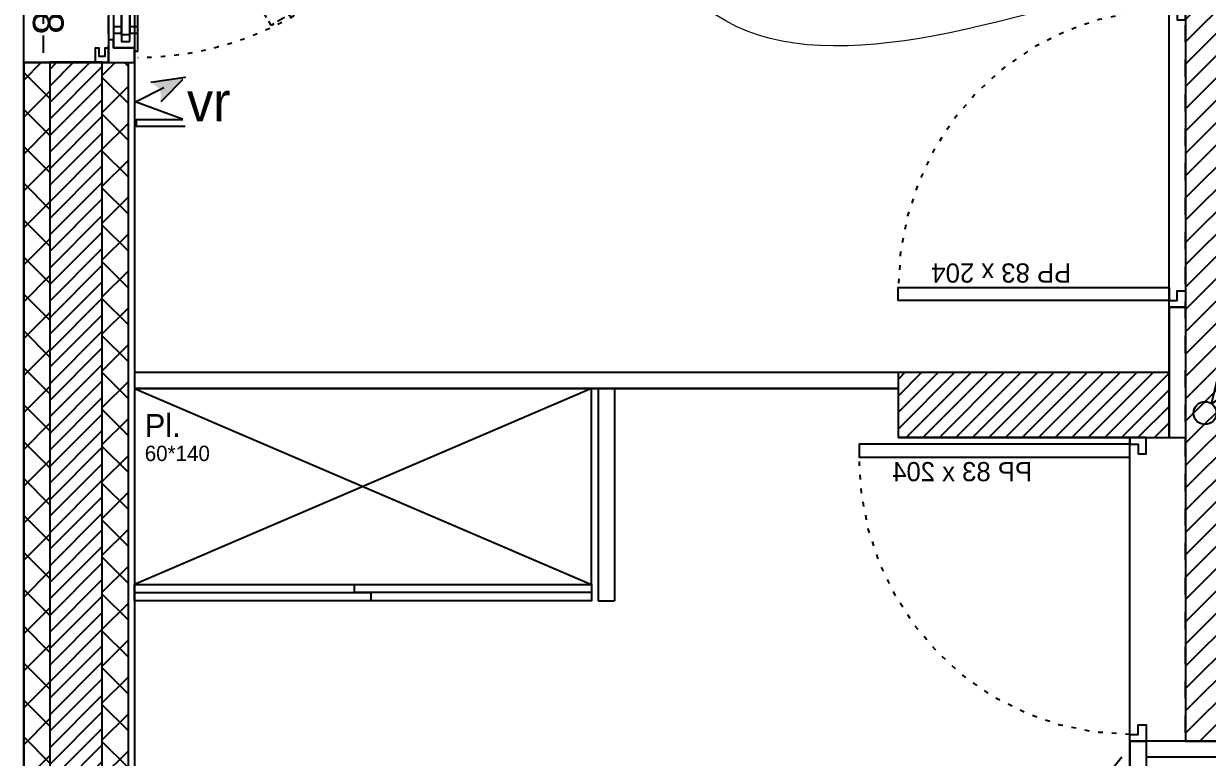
# Model space of a CAD drawing. Header units: centimetres. Extents: x 2811 to 13089, y 820 to 6224.
# Drawn here: x 10820.4 to 11183.1, y 2625.4 to 2850.2 of the extents above; entities that cross this region are included whole.
import ezdxf

# ---------------------------------------------------------------- set-up
doc = ezdxf.new("R2010")
doc.units = ezdxf.units.CM
for name, pattern in [('Style de ligne -11', [0.347222, 0.20828, -0.138942]), ('Style de ligne -12', [0.164042, 0.054681, -0.109361]), ('Style de ligne -13', [0.147638, 0.098425, -0.049213]), ('Style de ligne -18', [0.164042, 0.054681, -0.109361]), ('VW-01', [0.41656, 0.20828, -0.20828])]:
    doc.linetypes.add(name, pattern=pattern)
for name, color, linetype in [('B Aménagement intérieur', 252, 'Continuous'), ('B Faux plafonds', 252, 'Continuous'), ('B Faux plafonds_Hatch', 252, 'Continuous'), ('B GÈnÈral_Hatch', 252, 'Continuous'), ('B Général', 252, 'Continuous'), ('C ANNOTATIONS-prestations', 252, 'Continuous'), ('D SURFACES-shab', 252, 'Continuous')]:
    doc.layers.add(name, color=color, linetype=linetype)
doc.layers.add('prlm-ELEC-CFO', color=1, linetype='Continuous', lineweight=25)
doc.layers.add('prlm-ZEROPLOT', color=254, linetype='Continuous', plot=False)
doc.styles.add('Eurostile', font='Eurosti.TTF')
doc.styles.add('Eurostile (bold)', font='Eurostib.TTF')
doc.styles.add('prlm-elec-cfo', font='comic.ttf', dxfattribs={"height": 12})
pattern_1 = [(-45, (0, 0), (5.656854, 5.656854), []), (45, (0, 0), (5.656854, -5.656854), [])]
pattern_2 = [(45, (0, 0), (2.4253472, -2.6458333), [])]
pattern_3 = [(45, (0, 0.2205), (-3.5277778, 3.3072917), [])]

# ---------------------------------------------------------------- blocks, each defined once
blk = doc.blocks.new('F 100x170 (allège pleine + VR')
at = {"layer": 'B Général'}
blk.add_line((45, 9), (-45, 9), dxfattribs=at)
at = {"layer": 'B Général', "linetype": 'Continuous', "lineweight": 35}
for p, q in [((-50, 7), (-50, -9)), ((50, 7), (50, -9))]:
    blk.add_line(p, q, dxfattribs=at)
at = {"layer": 'B Général', "linetype": 'Style de ligne -13', "ltscale": 25.4, "flags": 128}
blk.add_lwpolyline([(-35.69, 65.82), (-36.19, 64.95), (-35.32, 64.45), (-38.57, 58.82), (42.63, 11.94), (45.88, 17.57), (46.75, 17.07), (47.25, 17.93)], close=True, dxfattribs=at)
at = {"layer": 'B Général', "flags": 128}
for points in [[(-43, 10.5), (-43, 9), (-50, 9), (-50, 17), (-45.5, 17), (-45.5, 10.5)], [(-43.5, 15.5), (43.5, 15.5), (43.5, 13), (-43.5, 13)], [(-41, 18), (41, 18), (41, 15.5), (-41, 15.5)], [(43, 10.5), (43, 9), (50, 9), (50, 17), (45.5, 17), (45.5, 10.5)], [(-41, 13), (41, 13), (41, 10.5), (-41, 10.5)], [(-50, 9), (-50, 5), (-45.5, 5), (-45.5, 6), (-48, 6), (-48, 8), (-45.5, 8), (-45.5, 9)], [(50, 9), (50, 5), (45.5, 5), (45.5, 6), (48, 6), (48, 8), (45.5, 8), (45.5, 9)]]:
    blk.add_lwpolyline(points, close=True, dxfattribs=at)
at = {"layer": 'B Général', "linetype": 'Continuous', "flags": 128}
for points in [[(-39, 15.5), (-41.5, 15.5), (-41.5, 13), (-39, 13), (-39, 10.5), (-45.5, 10.5), (-45.5, 17), (-46.5, 17), (-46.5, 18), (-39, 18)], [(39, 15.5), (41.5, 15.5), (41.5, 13), (39, 13), (39, 10.5), (45.5, 10.5), (45.5, 17), (46.5, 17), (46.5, 18), (39, 18)]]:
    blk.add_lwpolyline(points, close=True, dxfattribs=at)
at = {"layer": 'B Général', "linetype": 'Style de ligne -11', "ltscale": 25.4, "flags": 128}
blk.add_lwpolyline([(-50, 9), (50, 9), (50, -11), (-50, -11)], close=True, dxfattribs=at)
at = {"layer": 'B Général', "flags": 128}
blk.add_lwpolyline([(-50, -9), (-50, -17), (50, -17), (50, -9)], dxfattribs=at)
at = {"layer": 'B Général'}
blk.add_circle((47, 17.5), 0.5, dxfattribs=at)
at = {"layer": 'B Général', "linetype": 'Style de ligne -12', "ltscale": 25.4}
blk.add_arc((49, 17.5), 97.5, 150.2938, 179.7062, dxfattribs=at)
at = {"layer": 'B Général', "insert": (-23.11, 2.65), "char_height": 7.059, "attachment_point": 1, "line_spacing_factor": 0.894142, "style": 'Eurostile'}
blk.add_mtext('F.A.B + VR', dxfattribs=at)
at = {"layer": 'C ANNOTATIONS-prestations', "rotation": 360, "line_spacing_factor": 0.894142}
for s, insert, char_height, attachment_point, style in [('8', (-41.34, -4.77), 9.41, 1, 'Eurostile (bold)'), ('100x170', (0, -7.82), 7.059, 2, 'Eurostile')]:
    blk.add_mtext(s, dxfattribs=dict(at, insert=insert, char_height=char_height, attachment_point=attachment_point, style=style))
blk = doc.blocks.new('xi.SA')
at = {"layer": 'prlm-ELEC-CFO', "color": 0}
blk.add_lwpolyline([(0.2, -1.28), (5.5, 5.28)], dxfattribs=at)
blk.add_circle((-2, -4), 3.5, dxfattribs=at)
blk = doc.blocks.new('xi.VR')
at = {"layer": 'prlm-ELEC-CFO', "lineweight": 5}
blk.add_hatch(color=0, dxfattribs=at).paths.add_polyline_path([(-3, 6), (-0.1, 3.7), (0, 0), (7.5, 7.5)])
at = {"layer": 'prlm-ELEC-CFO', "color": 0}
for points in [[(-3, 6), (7.5, 7.5), (0, 0)], [(0.95, 4.23), (-7.5, 0), (7.5, -5.5), (-7.5, -5.5), (-7.5, -7.5), (7.5, -7.5)]]:
    blk.add_lwpolyline(points, dxfattribs=at)
blk = doc.blocks.new('xi.VV')
at = {"layer": 'prlm-ELEC-CFO', "color": 0}
blk.add_lwpolyline([(6.95, 3.42), (0.01, -1.13), (1.91, 6.95)], dxfattribs=at)
blk.add_circle((-2, -4), 3.5, dxfattribs=at)
blk = doc.blocks.new('PP 80')
at = {"layer": 'B Général', "flags": 128}
blk.add_lwpolyline([(-43, 2.5), (-43, 85.5), (-39, 85.5), (-39, 2.5)], close=True, dxfattribs=at)
at = {"layer": 'B Général', "linetype": 'Style de ligne -18', "ltscale": 25.4, "flags": 128}
blk.add_lwpolyline([(46, 2.5), (45.27, 13.33), (43.1, 23.98), (39.53, 34.26), (34.61, 44), (28.44, 53.03), (21.1, 61.19), (12.74, 68.35), (3.5, 74.38), (-6.47, 79.18), (-17, 82.67), (-27.91, 84.79), (-39, 85.5)], dxfattribs=at)
at = {"layer": 'B Général', "linetype": 'Continuous', "flags": 128}
for points in [[(-45, 2.5), (-43, 2.5), (-43, 0), (-40, 0), (-40, -2.5), (-45, -2.5)], [(48, 2.5), (46, 2.5), (46, 0), (43, 0), (43, -2.5), (48, -2.5), (48, -2.5), (48, -2.5), (48, 1.79), (48, 1.79)]]:
    blk.add_lwpolyline(points, close=True, dxfattribs=at)
at = {"layer": 'C ANNOTATIONS-prestations', "insert": (-37.5, 32.5), "char_height": 5.8825, "attachment_point": 1, "rotation": 90, "line_spacing_factor": 0.894142, "style": 'Eurostile'}
blk.add_mtext('PP 83 x 204', dxfattribs=at)
blk = doc.blocks.new('Placard 60.140')
at = {"layer": 'B Général', "linetype": 'Continuous'}
for p, q in [((70.08, 30), (-69.92, -30)), ((-69.92, 30), (70.08, -30))]:
    blk.add_line(p, q, dxfattribs=at)
at = {"layer": 'B Général', "linetype": 'Continuous', "flags": 128}
blk.add_lwpolyline([(70.08, -30), (70.08, 30), (-69.92, 30), (-69.92, -30)], dxfattribs=at)
for points in [[(70.08, -30), (70.08, -35), (-69.92, -35), (-69.92, -30)], [(2.5, -32.5), (2.5, -35), (-69.92, -35), (-69.92, -32.5)], [(70.08, -30), (70.08, -32.5), (-2.5, -32.5), (-2.5, -30)]]:
    blk.add_lwpolyline(points, close=True, dxfattribs=at)
at = {"layer": 'B Général', "insert": (-66.82, 22.22), "char_height": 7.059, "attachment_point": 1, "line_spacing_factor": 0.894142, "style": 'Eurostile'}
blk.add_mtext('Pl.', dxfattribs=at)
at = {"layer": 'C ANNOTATIONS-prestations', "insert": (-66.82, 10.12), "char_height": 4.706, "attachment_point": 4, "line_spacing_factor": 0.894142, "style": 'Eurostile'}
blk.add_mtext('60*140', dxfattribs=at)

msp = doc.modelspace()

# ---------------------------------------------------------------- hatches: boundary and pattern name
at = {"layer": 'B Faux plafonds_Hatch', "linetype": 'Continuous'}
h = msp.add_hatch(dxfattribs=at)
h.set_pattern_fill('F_P__SOFFITE', color=256, style=0, pattern_type=2)
h.set_pattern_definition(pattern_3)
h.paths.add_polyline_path([(10854.384, 3237.389), (11283.038, 3237.389), (11283.042, 2953.388), (11268.443, 2953.388), (11268.443, 2863.388), (11341.443, 2863.388), (11341.443, 2728.388), (11263.445, 2728.388), (11263.445, 2630.388), (11176.392, 2630.388), (11176.392, 3115.128), (11076.392, 3115.128), (11076.388, 3066.464), (10854.384, 3066.464)])
at = {"layer": 'B GÈnÈral_Hatch', "linetype": 'Continuous'}
h = msp.add_hatch(dxfattribs=at)
h.set_pattern_fill('02_ISOLANT', color=256, angle=-90, style=0, pattern_type=2)
h.set_pattern_definition(pattern_1)
h.paths.add_polyline_path([(10828.388, 2838.303), (10820.388, 2838.303), (10820.388, 2312.491), (10828.388, 2320.491)])
h = msp.add_hatch(dxfattribs=at)
h.set_pattern_fill('50_BETON', color=256, style=0, pattern_type=2)
h.set_pattern_definition(pattern_2)
h.paths.add_polyline_path([(10844.388, 2838.303), (10828.388, 2838.303), (10828.388, 2320.491), (10844.388, 2336.491)])
h = msp.add_hatch(dxfattribs=at)
h.set_pattern_fill('02_ISOLANT', color=256, angle=-90, style=0, pattern_type=2)
h.set_pattern_definition(pattern_1)
h.paths.add_polyline_path([(10852.388, 2838.303), (10844.388, 2838.303), (10844.388, 2336.491), (10852.388, 2344.491)])
h = msp.add_hatch(dxfattribs=at)
h.set_pattern_fill('50_BETON', color=256, style=0, pattern_type=2)
h.set_pattern_definition(pattern_2)
h.paths.add_polyline_path([(11088.444, 2743.388), (11088.444, 2723.388), (11171.392, 2723.388), (11171.392, 2743.388)])

# ---------------------------------------------------------------- linework, layer by layer
at = {"layer": 'B Aménagement intérieur', "linetype": 'Continuous'}
for p, q in [((11171.392, 2763.388), (11171.392, 2723.388)), ((11171.392, 2763.388), (11171.392, 2723.388)), ((11171.392, 2763.388), (11176.392, 2763.388)), ((11171.392, 2763.388), (11171.392, 2723.388)), ((11171.392, 2763.388), (11171.392, 2723.388)), ((11171.392, 2763.388), (11176.392, 2763.388)), ((11176.392, 2763.388), (11176.392, 2723.388)), ((11176.392, 2763.388), (11176.392, 2723.388)), ((11176.392, 2763.388), (11176.392, 2723.388)), ((11176.392, 2763.388), (11176.392, 2723.388)), ((11171.392, 2723.388), (11176.392, 2723.388)), ((11171.392, 2723.388), (11176.392, 2723.388))]:
    msp.add_line(p, q, dxfattribs=at)
at = {"layer": 'B Faux plafonds', "linetype": 'VW-01', "ltscale": 25.4, "flags": 128}
msp.add_lwpolyline([(10854.384, 3237.389), (11283.038, 3237.389), (11283.042, 2953.388), (11268.443, 2953.388), (11268.443, 2863.388), (11341.443, 2863.388), (11341.443, 2728.388), (11263.445, 2728.388), (11263.445, 2630.388), (11176.392, 2630.388), (11176.392, 3115.128), (11076.392, 3115.128), (11076.388, 3066.464), (10854.384, 3066.464)], close=True, dxfattribs=at)
at = {"layer": 'B Général', "linetype": 'Continuous'}
for p, q in [((10820.388, 2838.303), (10820.388, 2312.491)), ((10820.388, 2838.303), (10820.388, 2312.491)), ((10820.388, 2838.303), (10854.388, 2838.303)), ((10828.388, 2838.303), (10828.388, 2320.491)), ((10844.388, 2838.303), (10844.388, 2336.491)), ((10852.388, 2838.303), (10852.388, 2344.491)), ((10852.388, 2838.303), (10852.388, 2344.491)), ((10854.388, 2838.303), (10854.388, 2346.491)), ((10854.388, 2838.303), (10854.388, 2346.491)), ((10854.388, 2743.388), (11088.444, 2743.388)), ((10854.388, 2743.388), (11088.444, 2743.388)), ((10854.388, 2743.388), (11088.444, 2743.388)), ((10854.388, 2743.388), (11088.444, 2743.388)), ((11088.444, 2743.388), (11171.392, 2743.388)), ((11088.444, 2723.388), (11088.444, 2743.388)), ((11171.392, 2723.388), (11171.392, 2743.388)), ((10854.388, 2738.388), (11088.444, 2738.388)), ((10854.388, 2738.388), (11088.444, 2738.388)), ((10854.388, 2738.388), (11088.444, 2738.388)), ((10854.388, 2738.388), (11088.444, 2738.388)), ((10996.388, 2738.388), (10996.388, 2673.388)), ((10996.388, 2738.388), (10996.388, 2673.388)), ((10996.388, 2738.388), (10996.388, 2673.388)), ((10996.388, 2738.388), (10996.388, 2673.388)), ((11001.388, 2738.388), (11001.388, 2673.388)), ((11001.388, 2738.388), (11001.388, 2673.388)), ((11001.388, 2738.388), (11001.388, 2673.388)), ((11001.388, 2738.388), (11001.388, 2673.388)), ((11088.444, 2723.388), (11171.392, 2723.388)), ((11159.388, 2723.388), (11164.388, 2723.388)), ((11159.388, 2723.388), (11164.388, 2723.388)), ((10996.388, 2673.388), (11001.388, 2673.388)), ((10996.388, 2673.388), (11001.388, 2673.388)), ((11159.388, 2630.388), (11159.388, 2346.488)), ((11159.388, 2630.388), (11159.388, 2346.488)), ((11159.388, 2630.388), (11164.388, 2630.388)), ((11159.388, 2630.388), (11159.388, 2346.488)), ((11159.388, 2630.388), (11159.388, 2346.488)), ((11159.388, 2630.388), (11164.388, 2630.388)), ((11263.445, 2630.388), (11164.388, 2630.388)), ((11263.445, 2630.388), (11164.388, 2630.388)), ((11164.388, 2630.388), (11164.388, 2346.488)), ((11164.388, 2630.388), (11164.388, 2630.388)), ((11263.445, 2630.388), (11164.388, 2630.388)), ((11263.445, 2630.388), (11164.388, 2630.388)), ((11164.388, 2630.388), (11164.388, 2346.488)), ((11164.388, 2630.388), (11164.388, 2630.388)), ((11268.445, 2625.388), (11164.388, 2625.388)), ((11268.445, 2625.388), (11164.388, 2625.388)), ((11164.388, 2625.388), (11164.388, 2346.488))]:
    msp.add_line(p, q, dxfattribs=at)
at = {"layer": 'B Général', "linetype": 'Continuous', "lineweight": 18}
for p, q in [((10828.388, 2838.303), (10828.388, 2320.491)), ((10844.388, 2838.303), (10844.388, 2336.491)), ((11088.444, 2743.388), (11171.392, 2743.388)), ((11088.444, 2723.388), (11171.392, 2723.388))]:
    msp.add_line(p, q, dxfattribs=at)
at = {"layer": 'D SURFACES-shab', "flags": 128}
for points in [[(11263.446, 2630.381), (11263.445, 2728.388), (11341.443, 2728.388), (11341.443, 2863.388), (11268.443, 2863.388), (11268.443, 2953.388), (11283.042, 2953.388), (11283.042, 3073), (11176.392, 3073), (11176.392, 2630.388)], [(11263.446, 2630.381), (11263.445, 2728.388), (11341.443, 2728.388), (11341.443, 2863.388), (11268.443, 2863.388), (11268.443, 2953.388), (11283.042, 2953.388), (11283.042, 3073), (11176.392, 3073), (11176.392, 2630.388)], [(10854.388, 2743.388), (11171.392, 2743.388), (11171.392, 3020.128), (11076.391, 3020.128), (11076.392, 3061.464), (10854.392, 3061.464)], [(10854.388, 2738.388), (10854.388, 2346.488), (11159.388, 2346.488), (11159.388, 2723.388), (11088.444, 2723.388), (11088.444, 2738.388)], [(10854.388, 2738.388), (10854.388, 2346.488), (11159.388, 2346.488), (11159.388, 2723.388), (11088.444, 2723.388), (11088.444, 2738.388)], [(11164.388, 2625.388), (11164.387, 2346.491), (11431.443, 2346.491), (11431.443, 2723.388), (11268.445, 2723.388), (11268.446, 2625.388)], [(11164.388, 2625.388), (11164.387, 2346.491), (11431.443, 2346.491), (11431.443, 2723.388), (11268.445, 2723.388), (11268.446, 2625.388)]]:
    msp.add_lwpolyline(points, close=True, dxfattribs=at)
at = {"layer": 'prlm-ELEC-CFO', "lineweight": 13}
msp.add_spline([(11157.892, 2861.657), (11024.012, 2860.138), (11003.938, 2894.288)], degree=3, dxfattribs=at)
at = {"layer": 'prlm-ZEROPLOT'}
msp.add_lwpolyline([(10820.388, 3517.389), (11968.445, 3517.389), (11968.445, 2312.491), (10820.388, 2312.491)], close=True, dxfattribs=at)

# ---------------------------------------------------------------- block references
at = {"layer": 'B Aménagement intérieur', "rotation": 89.99999999900167}
msp.add_blockref('PP 80', (11173.892, 2808.388), dxfattribs=at)
msp.add_blockref('PP 80', (11173.892, 2808.388), dxfattribs=at)
at = {"layer": 'B Aménagement intérieur', "xscale": -1, "rotation": 90}
msp.add_blockref('PP 80', (11161.888, 2678.388), dxfattribs=at)
msp.add_blockref('PP 80', (11161.888, 2678.388), dxfattribs=at)
at = {"layer": 'B Général', "xscale": -1, "rotation": 270}
msp.add_blockref('F 100x170 (allège pleine + VR', (10837.388, 2888.303), dxfattribs=at)
at = {"layer": 'B Général'}
msp.add_blockref('Placard 60.140', (10924.312, 2708.388), dxfattribs=at)
msp.add_blockref('Placard 60.140', (10924.312, 2708.388), dxfattribs=at)
at = {"layer": 'prlm-ELEC-CFO'}
for name, p in [('xi.VR', (10862.389, 2826.325)), ('xi.VV', (11184.392, 2734.89)), ('xi.SA', (11151.388, 2620.216))]:
    msp.add_blockref(name, p, dxfattribs=at)

# ---------------------------------------------------------------- next in the draw order: texts
at = {"layer": 'prlm-ELEC-CFO', "lineweight": 20, "insert": (10877.106, 2826.325), "char_height": 12, "attachment_point": 5, "line_spacing_factor": 0.8, "style": 'prlm-elec-cfo', "bg_fill": 3, "box_fill_scale": 1.1, "bg_fill_color": 256, "bg_fill_transparency": 0}
msp.add_mtext('vr', dxfattribs=at)

# ---------------------------------------------------------------- next in the draw order: hatches: boundary and pattern name
at = {"layer": 'B Faux plafonds_Hatch', "linetype": 'Continuous'}
h = msp.add_hatch(dxfattribs=at)
h.set_pattern_fill('F_P__SOFFITE', color=9, style=0, pattern_type=2)
h.set_pattern_definition(pattern_3)
h.paths.add_polyline_path([(10854.384, 3237.389), (11283.038, 3237.389), (11283.042, 2953.388), (11268.443, 2953.388), (11268.443, 2863.388), (11341.443, 2863.388), (11341.443, 2728.388), (11263.445, 2728.388), (11263.445, 2630.388), (11176.392, 2630.388), (11176.392, 3115.128), (11076.392, 3115.128), (11076.388, 3066.464), (10854.384, 3066.464)])

# ---------------------------------------------------------------- next in the draw order: linework, layer by layer
at = {"layer": 'B Faux plafonds', "linetype": 'VW-01', "ltscale": 25.4, "flags": 128}
msp.add_lwpolyline([(10854.384, 3237.389), (11283.038, 3237.389), (11283.042, 2953.388), (11268.443, 2953.388), (11268.443, 2863.388), (11341.443, 2863.388), (11341.443, 2728.388), (11263.445, 2728.388), (11263.445, 2630.388), (11176.392, 2630.388), (11176.392, 3115.128), (11076.392, 3115.128), (11076.388, 3066.464), (10854.384, 3066.464)], close=True, dxfattribs=at)
at = {"layer": 'D SURFACES-shab', "flags": 128}
msp.add_lwpolyline([(10854.388, 2743.388), (11171.392, 2743.388), (11171.392, 3020.128), (11076.391, 3020.128), (11076.392, 3061.464), (10854.392, 3061.464)], close=True, dxfattribs=at)

doc.saveas('drawing.dxf')
